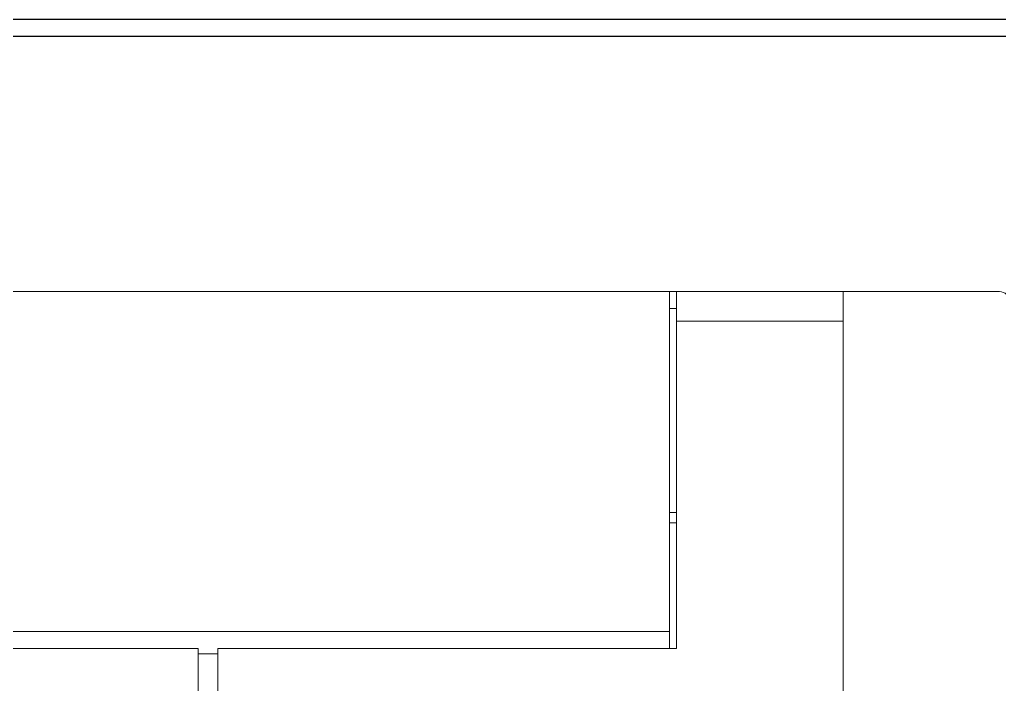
# Model space of a CAD drawing. Header units: millimetres. Extents: x 1359 to 3577, y 1333 to 3557.
# Drawn here: x 2602.13 to 2630.97, y 3318.53 to 3338.08 of the extents above; entities that cross this region are included whole.
import ezdxf

# ---------------------------------------------------------------- set-up
doc = ezdxf.new("R2010")
doc.units = ezdxf.units.MM
doc.set_wipeout_variables(frame=1)
doc.layers.add('000-PI-Oprema', color=30, linetype='Continuous', lineweight=5)
doc.layers.add('002-PI-Kabelska kanalica', color=150, linetype='Continuous')

# ---------------------------------------------------------------- blocks, each defined once
blk = doc.blocks.new('6ES7515-2AN03-0AB0')
blk.add_wipeout([(49766.655, 38535.913), (49836.455, 38535.913), (49836.456, 38388.913), (49766.656, 38388.913)])
at = {"layer": '000-PI-Oprema', "color": 0, "linetype": 'ByBlock', "lineweight": 0}
for p, q in [((49831.349, 38535.913), (49771.762, 38535.913)), ((49831.349, 38535.913), (49771.762, 38535.913)), ((49831.349, 38535.913), (49831.349, 38525.913)), ((49831.349, 38535.913), (49831.556, 38535.913)), ((49831.349, 38535.913), (49831.349, 38525.913)), ((49831.349, 38535.913), (49831.556, 38535.913)), ((49831.555, 38535.913), (49831.555, 38535.044)), ((49836.455, 38535.913), (49831.555, 38535.913)), ((49831.555, 38535.913), (49831.555, 38535.044)), ((49836.455, 38535.913), (49831.555, 38535.913)), ((49836.455, 38535.913), (49836.455, 38535.044)), ((49836.455, 38535.913), (49836.455, 38535.044)), ((49836.456, 38535.413), (49836.456, 38535.913)), ((49836.456, 38535.413), (49836.456, 38535.913)), ((49831.556, 38535.413), (49831.349, 38535.413)), ((49831.556, 38535.413), (49831.349, 38535.413)), ((49836.465, 38535.413), (49836.455, 38535.413)), ((49836.465, 38535.413), (49836.455, 38535.413)), ((49836.465, 38535.413), (49836.465, 38529.413)), ((49836.465, 38535.413), (49836.465, 38529.413)), ((49831.555, 38535.044), (49831.555, 38525.413)), ((49836.455, 38535.044), (49831.555, 38535.044)), ((49831.555, 38535.044), (49831.555, 38525.413)), ((49836.455, 38535.044), (49831.555, 38535.044)), ((49831.349, 38529.413), (49831.556, 38529.413)), ((49831.349, 38529.413), (49831.556, 38529.413)), ((49836.455, 38529.413), (49836.465, 38529.413)), ((49836.455, 38529.413), (49836.465, 38529.413)), ((49836.456, 38529.113), (49836.456, 38529.413)), ((49836.456, 38529.113), (49836.456, 38529.413)), ((49831.556, 38529.113), (49831.349, 38529.113)), ((49831.556, 38529.113), (49831.349, 38529.113)), ((49836.456, 38407.562), (49836.456, 38529.113)), ((49836.456, 38407.562), (49836.456, 38529.113)), ((49771.762, 38525.913), (49831.349, 38525.913)), ((49771.762, 38525.913), (49831.349, 38525.913)), ((49831.349, 38525.413), (49831.349, 38525.913)), ((49831.349, 38525.413), (49831.349, 38525.913)), ((49817.474, 38525.413), (49771.555, 38525.413)), ((49817.474, 38525.413), (49771.555, 38525.413)), ((49817.474, 38403.913), (49817.474, 38525.413)), ((49817.474, 38403.913), (49817.474, 38525.413)), ((49818.055, 38525.258), (49817.474, 38525.258)), ((49818.055, 38525.258), (49817.474, 38525.258)), ((49818.055, 38403.913), (49818.055, 38525.413)), ((49831.555, 38525.413), (49818.055, 38525.413)), ((49818.055, 38403.913), (49818.055, 38525.413)), ((49831.555, 38525.413), (49818.055, 38525.413))]:
    blk.add_line(p, q, dxfattribs=at)
blk = doc.blocks.new('6GK7542-1AX00-0XE0')
blk.add_wipeout([(49640.319, 38537.731), (49675.119, 38537.731), (49675.119, 38398.731), (49673.263, 38398.731), (49673.361, 38390.731), (49640.319, 38390.731)])
at = {"layer": '000-PI-Oprema', "color": 0, "linetype": 'ByBlock', "lineweight": 0}
blk.add_line((49644.919, 38537.731), (49640.319, 38537.731), dxfattribs=at)
blk.add_line((49644.919, 38537.731), (49640.319, 38537.731), dxfattribs=at)
blk.add_arc((49644.919, 38537.431), 0.3, 359.9995, 90, dxfattribs=at)
blk.add_open_spline([(49640.319, 38537.731), (49640.319, 38493.349), (49640.319, 38449.584), (49640.319, 38405.731)], degree=3, dxfattribs=at)
blk = doc.blocks.new('6ES7590-1AB60-0AA0')
for p, q in [((4304.23, 3000.414), (4144.23, 3000.414)), ((4304.23, 2999.914), (4144.23, 2999.914)), ((4304.23, 2988.414), (4144.23, 2988.414)), ((4304.23, 2988.353), (4144.23, 2988.353)), ((4304.23, 2983.189), (4144.23, 2983.189))]:
    blk.add_line(p, q)

msp = doc.modelspace()

# ---------------------------------------------------------------- linework, layer by layer
at = {"layer": '002-PI-Kabelska kanalica', "color": 0, "linetype": 'ByBlock', "lineweight": 0}
for p, q in [((2626.381, 3326.083), (2626.371, 3326.083)), ((2626.381, 3326.083), (2626.371, 3326.083)), ((2626.381, 3326.022), (2626.371, 3326.022)), ((2626.381, 3326.022), (2626.371, 3326.022)), ((2626.381, 3325.833), (2626.371, 3325.833)), ((2626.381, 3325.833), (2626.371, 3325.833)), ((2626.381, 3325.772), (2626.371, 3325.772)), ((2626.381, 3325.772), (2626.371, 3325.772))]:
    msp.add_line(p, q, dxfattribs=at)

# ---------------------------------------------------------------- block references
msp.add_blockref('6ES7590-1AB60-0AA0', (-1597.659, 337.669))

# ---------------------------------------------------------------- next in the draw order: block references
msp.add_blockref('6ES7515-2AN03-0AB0', (-47210.084, -35205.83), dxfattribs=at)

# ---------------------------------------------------------------- next in the draw order: block references
msp.add_blockref('6GK7542-1AX00-0XE0', (-47013.947, -35207.648), dxfattribs=at)

doc.saveas('drawing.dxf')
